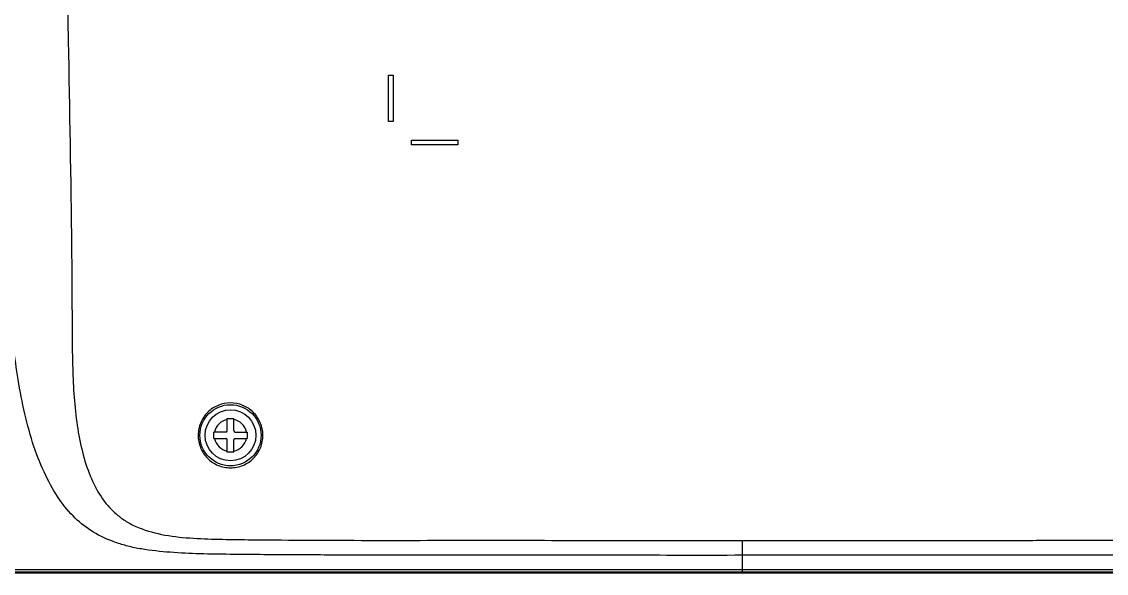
# Model space of a CAD drawing. Header units: millimetres. Extents: x 4086 to 8300, y 123 to 1549.
# Drawn here: x 7649.3 to 7766.4, y 954.6 to 1014.1 of the extents above; entities that cross this region are included whole.
import ezdxf

# ---------------------------------------------------------------- set-up
doc = ezdxf.new("R2010")
doc.units = ezdxf.units.MM
doc.layers.add('00_COMPONENTS', color=7, linetype='Continuous')

msp = doc.modelspace()

# ---------------------------------------------------------------- linework, layer by layer
at = {"layer": '00_COMPONENTS', "color": 7, "linetype": 'Continuous'}
for p, q in [((7688.85, 1003.34), (7688.85, 1008.34)), ((7688.85, 1008.34), (7689.35, 1008.34)), ((7689.35, 1008.34), (7689.35, 1003.34)), ((7689.35, 1003.34), (7688.85, 1003.34)), ((7691.35, 1000.84), (7691.35, 1001.34)), ((7691.35, 1001.34), (7696.35, 1001.34)), ((7696.35, 1001.34), (7696.35, 1000.84)), ((7696.35, 1000.84), (7691.35, 1000.84)), ((7671.45, 970), (7671.45, 971.31)), ((7671.45, 971.31), (7672.15, 971.31)), ((7672.15, 970), (7672.15, 971.31)), ((7669.99, 969.15), (7669.99, 969.85)), ((7671.3, 969.85), (7669.99, 969.85)), ((7672.3, 969.85), (7673.61, 969.85)), ((7673.61, 969.85), (7673.61, 969.15)), ((7669.99, 969.15), (7671.3, 969.15)), ((7671.45, 967.69), (7671.45, 969)), ((7672.15, 967.69), (7672.15, 969)), ((7672.3, 969.15), (7673.61, 969.15)), ((7672.15, 967.69), (7671.45, 967.69)), ((7727.05, 958.14), (7727.05, 956.55)), ((7727.05, 956.55), (7727.05, 955.01)), ((7807.24, 954.61), (7624.4, 954.61)), ((7727.05, 955.01), (7727.05, 954.71))]:
    msp.add_line(p, q, dxfattribs=at)
for radius in [3.3, 2.75]:
    msp.add_circle((7671.8, 969.5), radius, dxfattribs=at)
for centre, radius, start, end in [((7671.8, 969.5), 1.75, 101.537, 168.463), ((7671.8, 969.5), 1.75, 11.537, 78.463), ((7671.3, 970), 0.15, 270, 0), ((7672.3, 970), 0.15, 180, 270), ((7671.8, 969.49), 3.49, 179.4707, 180.0006), ((7671.8, 969.5), 1.75, 191.537, 258.463), ((7671.3, 969), 0.15, 0, 90), ((7672.3, 969), 0.15, 90, 180), ((7671.8, 969.5), 1.75, 281.537, 348.463), ((7671.84, 969.49), 3.46, 0.0116, 0.685)]:
    msp.add_arc(centre, radius, start, end, dxfattribs=at)
for points, knots in [([(7651.51, 1079), (7653, 1056.72), (7654.09, 1026.95), (7654.55, 997.17), (7654.64, 989.73)], [0, 0, 0, 0, 0.749881, 1, 1, 1, 1]), ([(7654.64, 989.73), (7654.67, 987.62), (7654.69, 983.41), (7654.71, 977.14), (7654.96, 971.99), (7655.67, 968.09), (7656.45, 965.46), (7657.56, 963.13), (7658.85, 961.49), (7660.14, 960.44), (7661.71, 959.53), (7664.03, 958.79), (7667.04, 958.4), (7670.16, 958.28), (7673.32, 958.24), (7677.53, 958.2), (7682.8, 958.17), (7689.12, 958.16), (7695.44, 958.17), (7701.76, 958.18), (7708.08, 958.16), (7716.51, 958.14), (7722.83, 958.13), (7727.05, 958.14)], [0, 0, 0, 0, 0.064458, 0.128839, 0.192118, 0.222086, 0.25008, 0.27592, 0.300602, 0.313293, 0.326668, 0.35582, 0.387174, 0.419284, 0.451526, 0.483788, 0.548314, 0.612841, 0.677367, 0.741894, 0.80642, 0.870947, 1, 1, 1, 1]), ([(7727.05, 958.14), (7731.39, 958.14), (7737.91, 958.14), (7746.61, 958.14), (7753.12, 958.15), (7759.64, 958.17), (7766.15, 958.19), (7771.58, 958.2), (7775.93, 958.19), (7779.17, 958.18), (7782.37, 958.2), (7785.48, 958.32), (7788.42, 958.55), (7791.09, 959.02), (7793.39, 959.89), (7795.25, 961.23), (7796.64, 963.04), (7797.73, 965.21), (7798.56, 967.72), (7799.07, 970.55), (7799.36, 973.59), (7799.56, 977.83), (7799.57, 983.22), (7799.53, 987.55), (7799.55, 989.73)], [0, 0, 0, 0, 0.132853, 0.199276, 0.265662, 0.332015, 0.398366, 0.46475, 0.497965, 0.531142, 0.563905, 0.595781, 0.626242, 0.654014, 0.678425, 0.700675, 0.723103, 0.74752, 0.774413, 0.803813, 0.835161, 0.867563, 0.933488, 1, 1, 1, 1]), ([(7727.05, 956.55), (7722.72, 956.54), (7716.21, 956.55), (7707.53, 956.57), (7701.03, 956.58), (7694.53, 956.57), (7688.02, 956.57), (7681.52, 956.58), (7676.09, 956.61), (7671.76, 956.65), (7668.52, 956.69), (7665.32, 956.84), (7662.72, 957.11), (7660.74, 957.51), (7658.98, 958.04), (7656.99, 958.96), (7654.93, 960.53), (7653.21, 962.63), (7651.74, 965.25), (7650.49, 968.36), (7649.54, 971.84), (7648.65, 976.6), (7647.93, 982.42), (7647.73, 987.02), (7647.7, 989.25)], [0, 0, 0, 0, 0.126199, 0.189304, 0.252397, 0.315473, 0.378544, 0.441628, 0.50474, 0.536313, 0.567821, 0.598985, 0.629382, 0.643833, 0.657538, 0.682978, 0.707024, 0.732413, 0.761439, 0.794068, 0.829604, 0.866252, 0.934857, 1, 1, 1, 1]), ([(7675.3, 969.53), (7675.29, 969.98), (7675.1, 970.89), (7674.32, 972.04), (7673.16, 972.81), (7671.8, 973.08), (7670.43, 972.81), (7669.28, 972.04), (7668.5, 970.89), (7668.32, 969.98), (7668.31, 969.52)], [0, 0, 0, 0, 0.125009, 0.249994, 0.375037, 0.500104, 0.625176, 0.750191, 0.875098, 1, 1, 1, 1]), ([(7668.31, 969.49), (7668.31, 969.04), (7668.49, 968.12), (7669.27, 966.95), (7670.43, 966.17), (7671.8, 965.9), (7673.18, 966.17), (7674.34, 966.95), (7675.12, 968.12), (7675.3, 969.04), (7675.3, 969.49)], [0, 0, 0, 0, 0.125007, 0.249804, 0.374687, 0.499774, 0.624993, 0.750133, 0.875072, 1, 1, 1, 1]), ([(7795.15, 958.07), (7793.97, 957.63), (7791.34, 957.04), (7787.26, 956.75), (7783, 956.62), (7777.26, 956.59), (7770.09, 956.58), (7761.48, 956.57), (7752.88, 956.57), (7744.27, 956.56), (7735.66, 956.55), (7729.92, 956.55), (7727.05, 956.55)], [0, 0, 0, 0, 0.055632, 0.117129, 0.179976, 0.243041, 0.369201, 0.49536, 0.62152, 0.74768, 0.87384, 1, 1, 1, 1])]:
    msp.add_open_spline(points, degree=3, knots=knots, dxfattribs=at)
for points in [[(7727.05, 954.72), (7692.88, 954.72), (7658.7, 954.72), (7624.52, 954.72)], [(7624.83, 955.03), (7658.91, 955.03), (7692.98, 955.01), (7727.05, 955.01)], [(7727.05, 955.01), (7752.39, 955.01), (7777.73, 955.02), (7803.06, 955.02)], [(7807.24, 954.72), (7780.51, 954.72), (7753.78, 954.72), (7727.05, 954.72)]]:
    msp.add_open_spline(points, degree=3, dxfattribs=at)

doc.saveas('drawing.dxf')
